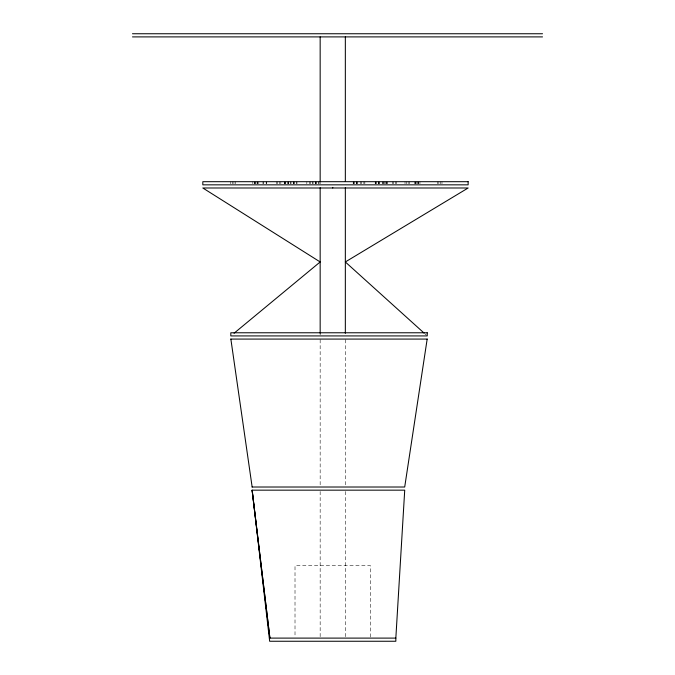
<?xml version="1.0" encoding="UTF-8"?>
<svg xmlns="http://www.w3.org/2000/svg" width="675" height="675" viewBox="0 0 675 675"><rect width="100%" height="100%" fill="white"/><g stroke="black" fill="none" stroke-linecap="round" stroke-linejoin="round"><path stroke-width="0.51" stroke-dasharray="3.38 2.53" d="M424.896 333.813L426.457 335.222M441.982 181.693L441.982 183.786M440.438 181.693L440.438 183.786M438.843 181.693L438.843 183.786M437.29 181.693L437.29 183.786M419.951 181.693L419.951 183.786M418.711 181.693L418.711 183.786M418.407 181.693L418.407 183.786M417.513 181.693L417.513 183.786M416.804 181.693L416.804 183.786M415.572 181.693L415.572 183.786M415.26 181.693L415.26 183.786M414.391 181.693L414.391 183.786M409.624 181.693L409.624 183.786M408.164 181.693L408.164 183.786M406.477 181.693L406.477 183.786M405.017 181.693L405.017 183.786M396.681 181.693L396.681 183.786M395.508 181.693L395.508 183.786M393.533 181.693L393.533 183.786M392.361 181.693L392.361 183.786M387.593 181.693L387.593 183.786M386.876 181.693L386.876 183.786M386.134 181.693L386.134 183.786M385.914 181.693L385.914 183.786M384.455 181.693L384.446 183.786M383.729 181.693L383.729 183.786M382.987 181.693L382.987 183.786M382.767 181.693L382.767 183.786M379.418 181.693L379.418 183.786M378.996 181.693L378.996 183.786M378.582 181.693L378.582 183.786M378.354 181.693L378.354 183.786M376.279 181.693L376.279 183.786M375.848 181.693L375.848 183.786M375.435 181.693L375.435 183.786M375.207 181.693L375.207 183.786M370.55 637.057L370.55 565.709L295.009 565.709L295.009 637.057M364.846 181.693L364.846 183.786M363.884 181.693L363.884 183.786M361.707 181.693L361.707 183.786M360.737 181.693L360.737 183.786M357.404 181.693L357.404 183.786M356.957 181.693L356.957 183.786M356.552 181.693L356.552 183.786M356.324 181.693L356.324 183.786M354.257 181.693L354.257 183.786M353.81 181.693L353.81 183.786M353.405 181.693L353.405 183.786M353.194 181.693L353.194 183.786M345.338 339.609L345.338 486.211M345.338 491.484L345.338 637.031M320.161 181.693L320.161 183.786M320.161 332.775L320.161 334.876M320.161 339.609L320.161 486.211M320.161 491.484L320.161 637.031M319.013 181.693L319.013 183.786M318.769 181.693L318.769 183.786M316.136 181.693L316.145 183.786M315.942 181.693L315.942 183.786M315.858 181.693L315.858 183.786M315.622 181.693L315.622 183.786M312.998 181.693L312.998 183.786M312.803 181.693L312.803 183.786M310.036 181.693L310.036 183.786M309.96 181.693L309.96 183.786M306.889 181.693L306.804 183.786M296.992 181.693L296.992 183.786M296.738 181.693L296.738 183.786M294.131 181.693L294.131 183.786M293.929 181.693L293.929 183.786M293.844 181.693L293.844 183.786M293.633 181.693L293.633 183.786M290.976 181.693L290.976 183.786M290.782 181.693L290.782 183.786M288.352 181.693L288.352 183.786M288.217 181.693L288.217 183.786M288.023 181.693L288.023 183.786M287.938 181.693L287.938 183.786M285.196 181.693L285.196 183.786M285.061 181.693L285.061 183.786M284.867 181.693L284.867 183.786M284.791 181.693L284.791 183.786M280.834 181.693L280.834 183.786M279.712 181.693L279.712 183.786M277.687 181.693L277.687 183.786M276.556 181.693L276.556 183.786M266.321 181.693L266.321 183.786M266.186 181.693L266.186 183.786M263.174 181.693L263.174 183.786M263.048 181.693L263.048 183.786M258.803 181.693L258.803 183.786M257.681 181.693L257.681 183.786M257.512 181.693L257.512 183.786M255.968 181.693L255.968 183.786M255.656 181.693L255.656 183.786M254.543 181.693L254.543 183.786M254.365 181.693L254.365 183.786M252.821 181.693L252.821 183.786M235.482 181.693L235.482 183.786M233.938 181.693L233.938 183.786M232.335 181.693L232.335 183.786M230.791 181.693L230.791 183.786"/><path stroke-width="1.01" d="M395.837 638.103L404.722 490.16L252.079 490.16L269.899 638.103L252.155 490.16L269.663 641.25L395.837 641.25L395.837 638.103L269.654 638.103M427.174 339.078L404.705 487.013L252.079 487.013M234.056 333.239L320.161 261.959L202.812 187.988L468.138 187.988L345.338 261.959L424.119 333.104M132.477 33.75L542.523 33.75M132.477 36.897L542.523 36.897M230.808 339.078L427.233 339.078M230.858 339.078L252.146 487.013M345.338 36.914L345.338 181.406M345.338 187.734L345.338 333.281M332.75 187.397L332.75 187.988M320.161 36.914L320.161 181.406M320.161 187.734L320.161 333.281M468.138 181.693L202.821 181.693L202.821 184.84L468.138 184.84L468.138 181.693M427.233 332.775L230.808 332.775L230.808 335.922L427.233 335.922L427.233 332.775"/></g></svg>
